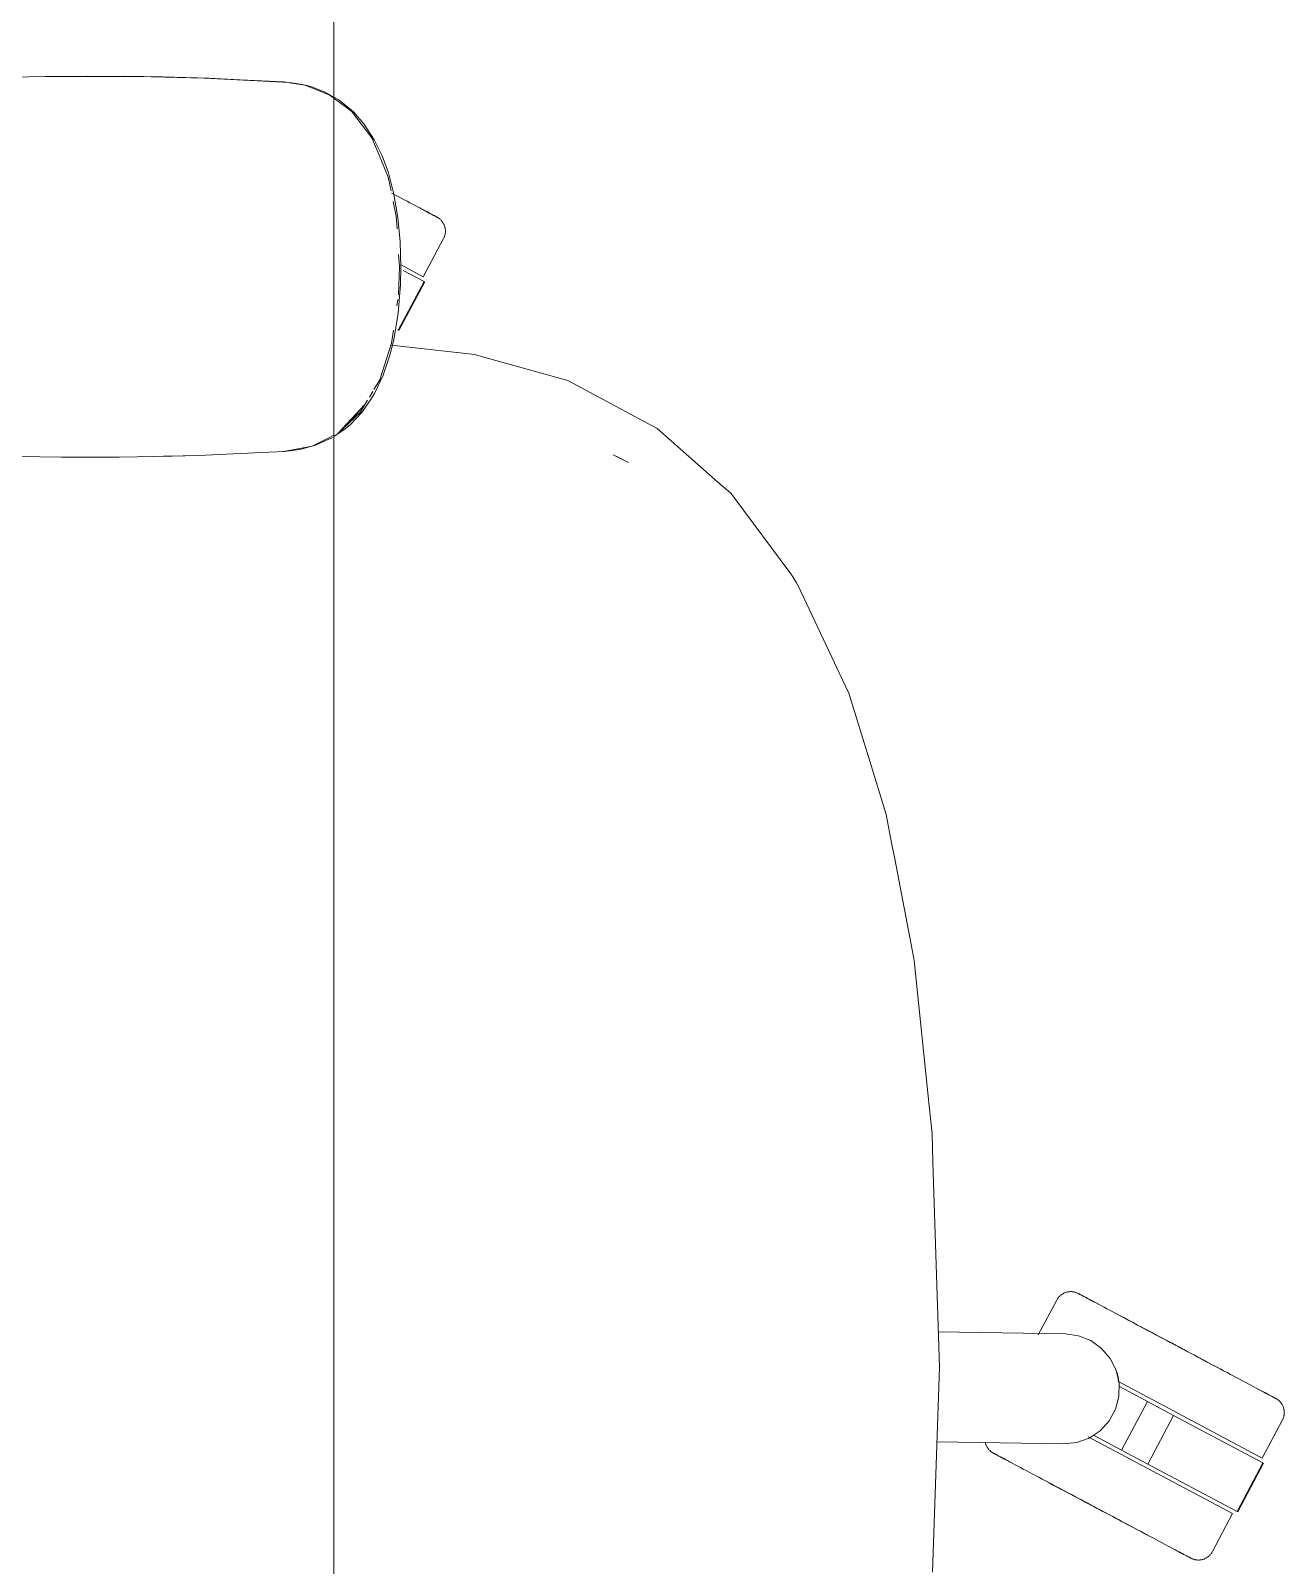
# Model space of a CAD drawing. Header units: millimetres. Extents: x 79795 to 317870, y -36033 to 97293.
# Drawn here: x 185423.8 to 185742.6, y 33353.2 to 33743.6 of the extents above; entities that cross this region are included whole.
import ezdxf

# ---------------------------------------------------------------- set-up
doc = ezdxf.new("R2010")
doc.units = ezdxf.units.MM
doc.header["$MEASUREMENT"] = 0
doc.layers.add('G-IMPT', color=8, linetype='CONTINUOUS', lineweight=9)
doc.layers.add('I-FURN', color=8, linetype='CONTINUOUS', lineweight=9)

msp = doc.modelspace()

# ---------------------------------------------------------------- linework, layer by layer
at = {"layer": 'G-IMPT'}
for p, q in [((185427.48, 33731.92), (185419.06, 33731.76)), ((185427.48, 33731.92), (185438.27, 33732.01)), ((185427.48, 33731.92), (185447.66, 33731.97)), ((185427.48, 33731.92), (185457.5, 33731.81)), ((185457.5, 33731.81), (185438.27, 33732.01)), ((185447.66, 33731.97), (185457.5, 33731.81)), ((185447.66, 33731.97), (185469.06, 33731.46)), ((185447.66, 33731.97), (185467.85, 33731.5)), ((185447.66, 33731.93), (185449.7, 33731.95)), ((185449.7, 33731.95), (185451.61, 33731.88)), ((185457.5, 33731.81), (185469.06, 33731.46)), ((185469.06, 33731.46), (185467.85, 33731.5)), ((185467.85, 33731.5), (185489.63, 33730.42)), ((185467.85, 33731.5), (185488.03, 33730.53)), ((185469.06, 33731.46), (185489.63, 33730.42)), ((185489.63, 33730.42), (185488.03, 33730.53)), ((185489.63, 33730.42), (185491.28, 33730.16)), ((185493.5, 33729.7), (185489.65, 33730.28)), ((185493.68, 33729.72), (185491.28, 33730.16)), ((185493.5, 33729.7), (185499.69, 33727.29)), ((185493.68, 33729.72), (185495.02, 33729.35)), ((185498.67, 33727.96), (185495.02, 33729.35)), ((185498.67, 33727.96), (185500.9, 33726.68)), ((185499.69, 33727.29), (185500.9, 33726.39)), ((185500.9, 33726.68), (185502.1, 33726)), ((185500.9, 33726.39), (185505.32, 33723.12)), ((185502.1, 33726), (185505.84, 33722.92)), ((185505.32, 33723.12), (185510.54, 33716.33)), ((185508.51, 33719.89), (185505.84, 33722.92)), ((185511.16, 33715.84), (185508.51, 33719.89)), ((185510.54, 33716.33), (185512.38, 33711.94)), ((185511.16, 33715.84), (185513.14, 33711.76)), ((185514.7, 33706.32), (185512.38, 33711.94)), ((185514.73, 33707.43), (185513.14, 33711.76)), ((185514.7, 33706.32), (185515.41, 33702.85)), ((185514.73, 33707.43), (185516.16, 33701.95)), ((185517.16, 33696.02), (185516.16, 33701.95)), ((185515.98, 33700.1), (185516.74, 33696.35)), ((185516.74, 33696.35), (185516.94, 33693.15)), ((185517.16, 33696.02), (185517.72, 33689.87)), ((185517.9, 33683.53), (185517.72, 33689.87)), ((185517.34, 33686.64), (185517.53, 33683.53)), ((185517.3, 33676.36), (185517.53, 33683.53)), ((185517.81, 33679.02), (185517.9, 33683.53)), ((185517.81, 33679.02), (185517.24, 33671.71)), ((185517.14, 33675.21), (185516.91, 33673.58)), ((185516.12, 33664.94), (185517.24, 33671.71)), ((185516.04, 33667.4), (185515.57, 33664.1)), ((185515.57, 33664.1), (185512.54, 33654.71)), ((185515.15, 33661.02), (185516.12, 33664.94)), ((185515.45, 33663.6), (185536.73, 33661.18)), ((185538.99, 33660.55), (185536.73, 33661.18)), ((185515.15, 33661.02), (185513.41, 33655.93)), ((185538.99, 33660.55), (185560.34, 33654.54)), ((185512.54, 33654.71), (185511.08, 33652.26)), ((185513.41, 33655.93), (185511.2, 33651.29)), ((185560.34, 33654.54), (185561.45, 33653.95)), ((185561.45, 33653.95), (185572.69, 33647.93)), ((185509.46, 33649.56), (185507.58, 33646.41)), ((185507.95, 33646.46), (185510.39, 33649.92)), ((185510.8, 33651.79), (185509.94, 33650.35)), ((185511.2, 33651.29), (185510.39, 33649.92)), ((185508.77, 33648.5), (185501.87, 33641.11)), ((185507.58, 33646.41), (185501.87, 33641.11)), ((185507.36, 33646.87), (185504.28, 33643.34)), ((185505.08, 33643.42), (185507.95, 33646.46)), ((185508.77, 33648.5), (185507.49, 33647.03)), ((185572.69, 33647.93), (185583.12, 33642.35)), ((185500.9, 33640.33), (185503.76, 33642.28)), ((185501.87, 33641.11), (185504.28, 33643.34)), ((185505.08, 33643.42), (185503.76, 33642.28)), ((185583.79, 33641.76), (185583.12, 33642.35)), ((185598.57, 33628.75), (185583.79, 33641.76)), ((185495.38, 33637.9), (185488.03, 33636.53)), ((185492.26, 33637.03), (185496.22, 33638.1)), ((185499.63, 33640), (185495.38, 33637.9)), ((185500.54, 33640.08), (185496.22, 33638.1)), ((185499.63, 33640), (185500.9, 33640.63)), ((185426.12, 33635.16), (185413.81, 33635.45)), ((185426.12, 33635.16), (185431.59, 33635.08)), ((185446.3, 33635.08), (185431.59, 33635.08)), ((185450.82, 33635.13), (185446.3, 33635.08)), ((185450.82, 33635.13), (185466.48, 33635.51)), ((185457.54, 33635.3), (185459.76, 33635.3)), ((185463.08, 33635.45), (185459.76, 33635.3)), ((185466.48, 33635.51), (185470.03, 33635.63)), ((185482.59, 33636.25), (185470.03, 33635.63)), ((185482.59, 33636.25), (185488.25, 33636.53)), ((185488.25, 33636.53), (185492.26, 33637.03)), ((185573.53, 33634.92), (185571.93, 33635.7)), ((185575.82, 33633.74), (185571.93, 33635.7)), ((185575.82, 33633.74), (185573.53, 33634.92)), ((185598.57, 33628.75), (185601.83, 33625.88)), ((185602.56, 33624.91), (185601.83, 33625.88)), ((185617.13, 33605.41), (185602.56, 33624.91)), ((185617.13, 33605.41), (185617.59, 33604.64)), ((185617.59, 33604.64), (185618.53, 33603.06)), ((185618.95, 33602.35), (185618.53, 33603.06)), ((185618.95, 33602.35), (185628.22, 33582.71)), ((185628.22, 33582.71), (185628.65, 33581.79)), ((185631.84, 33575.03), (185628.65, 33581.79)), ((185631.84, 33575.03), (185637.16, 33557.76)), ((185637.16, 33557.76), (185641.36, 33544.15)), ((185641.36, 33544.15), (185642.81, 33536.55)), ((185643.52, 33532.88), (185642.81, 33536.55)), ((185643.52, 33532.88), (185648.39, 33507.51)), ((185648.47, 33507.04), (185648.39, 33507.51)), ((185648.47, 33507.04), (185652.3, 33470.05)), ((185652.3, 33470.05), (185653.03, 33462.98)), ((185653.25, 33455.73), (185653.03, 33462.98)), ((185654.87, 33403.56), (185653.25, 33455.73)), ((185653.16, 33351.38), (185654.87, 33403.56))]:
    msp.add_line(p, q, dxfattribs=at)
at = {"layer": 'I-FURN'}
for p, q in [((185500.9, 34209.33), (185500.9, 32609.33)), ((185500.9, 32609.33), (185500.9, 34209.33)), ((185516.39, 33701.83), (185515.55, 33702.27)), ((185517.2, 33701.4), (185516.39, 33701.83)), ((185517.99, 33700.98), (185517.2, 33701.4)), ((185518.75, 33700.57), (185517.99, 33700.98)), ((185519.48, 33700.18), (185518.75, 33700.57)), ((185520.19, 33699.81), (185519.48, 33700.18)), ((185520.87, 33699.44), (185520.19, 33699.81)), ((185521.52, 33699.1), (185520.87, 33699.44)), ((185522.13, 33698.77), (185521.52, 33699.1)), ((185522.72, 33698.46), (185522.13, 33698.77)), ((185522.4, 33698.63), (185522.97, 33698.32)), ((185523.27, 33698.17), (185522.72, 33698.46)), ((185522.97, 33698.32), (185523.51, 33698.04)), ((185523.78, 33697.89), (185523.27, 33698.17)), ((185523.51, 33698.04), (185524.01, 33697.77)), ((185524.27, 33697.64), (185523.78, 33697.89)), ((185524.01, 33697.77), (185524.48, 33697.53)), ((185524.71, 33697.4), (185524.27, 33697.64)), ((185524.48, 33697.53), (185524.91, 33697.3)), ((185525.12, 33697.18), (185524.71, 33697.4)), ((185524.91, 33697.3), (185525.3, 33697.09)), ((185525.5, 33696.98), (185525.12, 33697.18)), ((185525.3, 33697.09), (185525.65, 33696.9)), ((185525.83, 33696.81), (185525.5, 33696.98)), ((185525.65, 33696.9), (185525.97, 33696.73)), ((185526.13, 33696.65), (185525.83, 33696.81)), ((185525.97, 33696.73), (185526.25, 33696.58)), ((185526.39, 33696.51), (185526.13, 33696.65)), ((185526.25, 33696.58), (185526.49, 33696.45)), ((185526.61, 33696.39), (185526.39, 33696.51)), ((185526.49, 33696.45), (185526.69, 33696.35)), ((185526.79, 33696.3), (185526.61, 33696.39)), ((185526.69, 33696.35), (185526.85, 33696.26)), ((185526.93, 33696.22), (185526.79, 33696.3)), ((185526.85, 33696.26), (185526.98, 33696.2)), ((185527.03, 33696.17), (185526.93, 33696.22)), ((185526.98, 33696.2), (185527.06, 33696.15)), ((185527.09, 33696.14), (185527.03, 33696.17)), ((185527.06, 33696.15), (185527.1, 33696.13)), ((185527.11, 33696.13), (185527.09, 33696.14)), ((185527.1, 33696.13), (185527.11, 33696.13)), ((185527.11, 33696.13), (185527.25, 33696.05)), ((185527.25, 33696.05), (185527.38, 33695.96)), ((185527.38, 33695.96), (185527.52, 33695.88)), ((185527.52, 33695.88), (185527.65, 33695.78)), ((185527.65, 33695.78), (185527.78, 33695.68)), ((185527.78, 33695.68), (185527.9, 33695.58)), ((185527.9, 33695.58), (185528.02, 33695.47)), ((185528.02, 33695.47), (185528.13, 33695.35)), ((185528.13, 33695.35), (185528.24, 33695.23)), ((185528.24, 33695.23), (185528.34, 33695.11)), ((185528.34, 33695.11), (185528.44, 33694.98)), ((185528.44, 33694.98), (185528.54, 33694.85)), ((185528.54, 33694.85), (185528.62, 33694.72)), ((185528.62, 33694.72), (185528.71, 33694.58)), ((185528.71, 33694.58), (185528.79, 33694.44)), ((185528.79, 33694.44), (185528.86, 33694.29)), ((185528.86, 33694.29), (185528.92, 33694.15)), ((185528.92, 33694.15), (185528.98, 33694)), ((185528.98, 33694), (185529.04, 33693.84)), ((185529.04, 33693.84), (185529.09, 33693.69)), ((185529.09, 33693.69), (185529.13, 33693.54)), ((185529.13, 33693.54), (185529.16, 33693.38)), ((185529.16, 33693.38), (185529.19, 33693.22)), ((185529.19, 33693.22), (185529.21, 33693.06)), ((185529.21, 33693.06), (185529.23, 33692.9)), ((185529.23, 33692.9), (185529.24, 33692.74)), ((185529.24, 33692.42), (185529.23, 33692.26)), ((185529.24, 33692.74), (185529.24, 33692.58)), ((185529.24, 33692.58), (185529.24, 33692.42)), ((185523.62, 33680.99), (185528.77, 33690.68)), ((185528.79, 33690.72), (185528.77, 33690.68)), ((185528.86, 33690.86), (185528.79, 33690.72)), ((185528.93, 33691.01), (185528.86, 33690.86)), ((185528.99, 33691.16), (185528.93, 33691.01)), ((185529.04, 33691.31), (185528.99, 33691.16)), ((185529.09, 33691.46), (185529.04, 33691.31)), ((185529.13, 33691.62), (185529.09, 33691.46)), ((185529.17, 33691.78), (185529.13, 33691.62)), ((185529.19, 33691.94), (185529.17, 33691.78)), ((185529.22, 33692.09), (185529.19, 33691.94)), ((185529.23, 33692.26), (185529.22, 33692.09)), ((185517.99, 33683.98), (185523.62, 33680.99)), ((185518.52, 33682.57), (185523.81, 33679.76)), ((185523.81, 33679.76), (185517.23, 33667.4)), ((185517.41, 33667.31), (185523.98, 33679.67)), ((185517.23, 33667.4), (185517.14, 33667.45)), ((185684.74, 33420.65), (185680.04, 33411.81)), ((185684.74, 33420.65), (185684.82, 33420.79)), ((185684.82, 33420.79), (185684.9, 33420.93)), ((185684.9, 33420.93), (185684.99, 33421.06)), ((185684.99, 33421.06), (185685.09, 33421.19)), ((185685.09, 33421.19), (185685.19, 33421.32)), ((185685.19, 33421.32), (185685.29, 33421.44)), ((185685.29, 33421.44), (185685.4, 33421.56)), ((185685.4, 33421.56), (185685.52, 33421.67)), ((185685.52, 33421.67), (185685.63, 33421.78)), ((185685.63, 33421.78), (185685.76, 33421.88)), ((185685.76, 33421.88), (185685.89, 33421.98)), ((185685.89, 33421.98), (185686.02, 33422.08)), ((185686.02, 33422.08), (185686.15, 33422.16)), ((185686.15, 33422.16), (185686.29, 33422.25)), ((185686.29, 33422.25), (185686.43, 33422.33)), ((185686.43, 33422.33), (185686.57, 33422.4)), ((185686.57, 33422.4), (185686.72, 33422.46)), ((185686.72, 33422.46), (185686.87, 33422.52)), ((185686.87, 33422.52), (185687.02, 33422.58)), ((185687.02, 33422.58), (185687.18, 33422.63)), ((185687.18, 33422.63), (185687.33, 33422.67)), ((185687.33, 33422.67), (185687.49, 33422.7)), ((185687.49, 33422.7), (185687.65, 33422.73)), ((185687.65, 33422.73), (185687.81, 33422.76)), ((185687.81, 33422.76), (185687.97, 33422.77)), ((185687.97, 33422.77), (185688.13, 33422.78)), ((185688.13, 33422.78), (185688.29, 33422.79)), ((185688.29, 33422.79), (185688.45, 33422.78)), ((185688.45, 33422.78), (185688.61, 33422.77)), ((185688.61, 33422.77), (185688.77, 33422.76)), ((185688.77, 33422.76), (185688.93, 33422.73)), ((185688.93, 33422.73), (185689.09, 33422.71)), ((185689.09, 33422.71), (185689.25, 33422.67)), ((185689.25, 33422.67), (185689.4, 33422.63)), ((185689.4, 33422.63), (185689.56, 33422.58)), ((185689.56, 33422.58), (185689.71, 33422.53)), ((185689.71, 33422.53), (185689.86, 33422.47)), ((185689.86, 33422.47), (185690.01, 33422.4)), ((185690.01, 33422.4), (185690.15, 33422.33)), ((185690.15, 33422.33), (185690.19, 33422.31)), ((185690.19, 33422.31), (185690.21, 33422.3)), ((185690.2, 33422.31), (185690.19, 33422.31)), ((185690.24, 33422.29), (185690.2, 33422.31)), ((185690.21, 33422.3), (185690.27, 33422.27)), ((185690.32, 33422.24), (185690.24, 33422.29)), ((185690.27, 33422.27), (185690.37, 33422.22)), ((185690.44, 33422.18), (185690.32, 33422.24)), ((185690.37, 33422.22), (185690.51, 33422.14)), ((185690.6, 33422.09), (185690.44, 33422.18)), ((185690.51, 33422.14), (185690.69, 33422.05)), ((185690.81, 33421.99), (185690.6, 33422.09)), ((185690.69, 33422.05), (185690.91, 33421.93)), ((185691.05, 33421.86), (185690.81, 33421.99)), ((185690.91, 33421.93), (185691.17, 33421.79)), ((185691.33, 33421.71), (185691.05, 33421.86)), ((185691.17, 33421.79), (185691.47, 33421.63)), ((185691.64, 33421.54), (185691.33, 33421.71)), ((185691.47, 33421.63), (185691.8, 33421.46)), ((185692, 33421.35), (185691.64, 33421.54)), ((185691.8, 33421.46), (185692.18, 33421.26)), ((185692.39, 33421.14), (185692, 33421.35)), ((185692.18, 33421.26), (185692.59, 33421.04)), ((185692.82, 33420.91), (185692.39, 33421.14)), ((185692.59, 33421.04), (185693.03, 33420.8)), ((185693.29, 33420.67), (185692.82, 33420.91)), ((185693.03, 33420.8), (185693.51, 33420.55)), ((185693.79, 33420.4), (185693.29, 33420.67)), ((185693.51, 33420.55), (185694.03, 33420.27)), ((185694.32, 33420.12), (185693.79, 33420.4)), ((185694.03, 33420.27), (185694.58, 33419.98)), ((185694.89, 33419.81), (185694.32, 33420.12)), ((185694.58, 33419.98), (185695.17, 33419.67)), ((185695.49, 33419.49), (185694.89, 33419.81)), ((185696.13, 33419.16), (185695.49, 33419.49)), ((185696.79, 33418.8), (185696.13, 33419.16)), ((185697.49, 33418.43), (185696.79, 33418.8)), ((185698.21, 33418.05), (185697.49, 33418.43)), ((185698.96, 33417.65), (185698.21, 33418.05)), ((185699.73, 33417.24), (185698.96, 33417.65)), ((185700.53, 33416.81), (185699.73, 33417.24)), ((185701.36, 33416.37), (185700.53, 33416.81)), ((185700.91, 33416.61), (185701.75, 33416.17)), ((185702.21, 33415.92), (185701.36, 33416.37)), ((185701.75, 33416.17), (185702.6, 33415.71)), ((185703.07, 33415.46), (185702.21, 33415.92)), ((185702.6, 33415.71), (185703.48, 33415.25)), ((185703.96, 33414.99), (185703.07, 33415.46)), ((185703.48, 33415.25), (185704.38, 33414.77)), ((185654.59, 33412.59), (185686.93, 33412.02)), ((185686.93, 33412.02), (185690.27, 33411.56)), ((185690.27, 33411.56), (185693.4, 33410.31)), ((185704.87, 33414.51), (185703.96, 33414.99)), ((185704.38, 33414.77), (185705.29, 33414.29)), ((185705.79, 33414.02), (185704.87, 33414.51)), ((185705.29, 33414.29), (185706.22, 33413.79)), ((185706.73, 33413.52), (185705.79, 33414.02)), ((185706.22, 33413.79), (185707.16, 33413.29)), ((185707.68, 33413.01), (185706.73, 33413.52)), ((185707.16, 33413.29), (185708.12, 33412.78)), ((185708.64, 33412.5), (185707.68, 33413.01)), ((185708.12, 33412.78), (185709.09, 33412.26)), ((185709.62, 33411.98), (185708.64, 33412.5)), ((185709.09, 33412.26), (185710.07, 33411.74)), ((185710.6, 33411.46), (185709.62, 33411.98)), ((185710.07, 33411.74), (185711.06, 33411.22)), ((185711.59, 33410.93), (185710.6, 33411.46)), ((185711.06, 33411.22), (185712.05, 33410.69)), ((185693.4, 33410.31), (185696.14, 33408.34)), ((185696.14, 33408.34), (185698.34, 33405.78)), ((185712.59, 33410.4), (185711.59, 33410.93)), ((185712.05, 33410.69), (185713.05, 33410.16)), ((185713.59, 33409.87), (185712.59, 33410.4)), ((185713.05, 33410.16), (185714.05, 33409.63)), ((185714.59, 33409.34), (185713.59, 33409.87)), ((185714.05, 33409.63), (185715.06, 33409.09)), ((185715.6, 33408.8), (185714.59, 33409.34)), ((185715.06, 33409.09), (185716.06, 33408.56)), ((185716.6, 33408.27), (185715.6, 33408.8)), ((185716.06, 33408.56), (185717.07, 33408.02)), ((185717.61, 33407.74), (185716.6, 33408.27)), ((185717.07, 33408.02), (185718.07, 33407.49)), ((185718.61, 33407.2), (185717.61, 33407.74)), ((185718.07, 33407.49), (185719.06, 33406.96)), ((185698.34, 33405.78), (185699.85, 33402.77)), ((185719.6, 33406.68), (185718.61, 33407.2)), ((185719.06, 33406.96), (185720.06, 33406.43)), ((185720.59, 33406.15), (185719.6, 33406.68)), ((185720.06, 33406.43), (185721.04, 33405.91)), ((185721.57, 33405.63), (185720.59, 33406.15)), ((185721.04, 33405.91), (185722.01, 33405.39)), ((185722.54, 33405.12), (185721.57, 33405.63)), ((185722.01, 33405.39), (185722.98, 33404.88)), ((185723.49, 33404.61), (185722.54, 33405.12)), ((185722.98, 33404.88), (185723.93, 33404.37)), ((185724.44, 33404.1), (185723.49, 33404.61)), ((185723.93, 33404.37), (185724.87, 33403.88)), ((185725.37, 33403.61), (185724.44, 33404.1)), ((185724.87, 33403.88), (185725.79, 33403.39)), ((185726.28, 33403.12), (185725.37, 33403.61)), ((185699.85, 33402.77), (185700.6, 33399.48)), ((185700.26, 33399.97), (185736.98, 33380.45)), ((185725.79, 33403.39), (185726.69, 33402.9)), ((185727.18, 33402.65), (185726.28, 33403.12)), ((185728.05, 33402.18), (185727.18, 33402.65)), ((185728.91, 33401.73), (185728.05, 33402.18)), ((185729.74, 33401.28), (185728.91, 33401.73)), ((185730.56, 33400.85), (185729.74, 33401.28)), ((185731.34, 33400.43), (185730.56, 33400.85)), ((185732.11, 33400.03), (185731.34, 33400.43)), ((185732.84, 33399.64), (185732.11, 33400.03)), ((185733.55, 33399.26), (185732.84, 33399.64)), ((185700.54, 33396.1), (185699.68, 33392.84)), ((185700.6, 33399.48), (185700.54, 33396.1)), ((185700.67, 33398.62), (185707.82, 33394.82)), ((185734.23, 33398.9), (185733.55, 33399.26)), ((185734.87, 33398.55), (185734.23, 33398.9)), ((185735.49, 33398.23), (185734.87, 33398.55)), ((185736.07, 33397.92), (185735.49, 33398.23)), ((185735.76, 33398.08), (185736.33, 33397.78)), ((185736.63, 33397.62), (185736.07, 33397.92)), ((185736.33, 33397.78), (185736.87, 33397.49)), ((185737.14, 33397.35), (185736.63, 33397.62)), ((185736.87, 33397.49), (185737.37, 33397.23)), ((185737.62, 33397.09), (185737.14, 33397.35)), ((185737.37, 33397.23), (185737.83, 33396.98)), ((185738.07, 33396.85), (185737.62, 33397.09)), ((185737.83, 33396.98), (185738.26, 33396.75)), ((185738.48, 33396.64), (185738.07, 33396.85)), ((185738.26, 33396.75), (185738.66, 33396.54)), ((185738.85, 33396.44), (185738.48, 33396.64)), ((185738.66, 33396.54), (185739.01, 33396.35)), ((185739.19, 33396.26), (185738.85, 33396.44)), ((185739.01, 33396.35), (185739.33, 33396.19)), ((185739.49, 33396.1), (185739.19, 33396.26)), ((185739.33, 33396.19), (185739.61, 33396.04)), ((185739.74, 33395.96), (185739.49, 33396.1)), ((185739.61, 33396.04), (185739.85, 33395.91)), ((185739.96, 33395.85), (185739.74, 33395.96)), ((185739.85, 33395.91), (185740.05, 33395.8)), ((185740.14, 33395.75), (185739.96, 33395.85)), ((185740.05, 33395.8), (185740.21, 33395.72)), ((185740.28, 33395.68), (185740.14, 33395.75)), ((185740.21, 33395.72), (185740.34, 33395.65)), ((185740.38, 33395.62), (185740.28, 33395.68)), ((185740.34, 33395.65), (185740.42, 33395.61)), ((185740.45, 33395.59), (185740.38, 33395.62)), ((185740.42, 33395.61), (185740.46, 33395.58)), ((185699.68, 33392.84), (185698.06, 33389.88)), ((185707.82, 33394.82), (185701.24, 33382.46)), ((185707.82, 33394.82), (185714.46, 33391.29)), ((185740.47, 33395.58), (185740.45, 33395.59)), ((185740.46, 33395.58), (185740.47, 33395.58)), ((185740.47, 33395.58), (185740.61, 33395.5)), ((185740.61, 33395.5), (185740.74, 33395.42)), ((185740.74, 33395.42), (185740.88, 33395.33)), ((185740.88, 33395.33), (185741.01, 33395.23)), ((185741.01, 33395.23), (185741.13, 33395.14)), ((185741.13, 33395.14), (185741.26, 33395.03)), ((185741.26, 33395.03), (185741.38, 33394.92)), ((185741.38, 33394.92), (185741.49, 33394.81)), ((185741.49, 33394.81), (185741.6, 33394.69)), ((185741.6, 33394.69), (185741.7, 33394.56)), ((185741.7, 33394.56), (185741.8, 33394.44)), ((185741.8, 33394.44), (185741.89, 33394.31)), ((185741.89, 33394.31), (185741.98, 33394.17)), ((185741.98, 33394.17), (185742.07, 33394.03)), ((185742.07, 33394.03), (185742.14, 33393.89)), ((185742.14, 33393.89), (185742.22, 33393.75)), ((185742.22, 33393.75), (185742.28, 33393.6)), ((185742.28, 33393.6), (185742.34, 33393.45)), ((185742.34, 33393.45), (185742.4, 33393.3)), ((185742.4, 33393.3), (185742.44, 33393.15)), ((185742.44, 33393.15), (185742.49, 33392.99)), ((185742.49, 33392.99), (185742.52, 33392.83)), ((185742.52, 33392.83), (185742.55, 33392.67)), ((185742.55, 33392.67), (185742.57, 33392.51)), ((185742.57, 33392.51), (185742.59, 33392.35)), ((185742.59, 33391.71), (185742.58, 33391.55)), ((185742.59, 33392.35), (185742.6, 33392.19)), ((185742.6, 33391.87), (185742.59, 33391.71)), ((185742.6, 33392.19), (185742.6, 33392.03)), ((185742.6, 33392.03), (185742.6, 33391.87)), ((185698.06, 33389.88), (185695.78, 33387.4)), ((185714.46, 33391.29), (185707.88, 33378.93)), ((185714.46, 33391.29), (185737.17, 33379.21)), ((185736.98, 33380.45), (185742.13, 33390.13)), ((185742.15, 33390.17), (185742.13, 33390.13)), ((185742.22, 33390.31), (185742.15, 33390.17)), ((185742.29, 33390.46), (185742.22, 33390.31)), ((185742.35, 33390.61), (185742.29, 33390.46)), ((185742.4, 33390.76), (185742.35, 33390.61)), ((185742.45, 33390.92), (185742.4, 33390.76)), ((185742.49, 33391.07), (185742.45, 33390.92)), ((185742.52, 33391.23), (185742.49, 33391.07)), ((185742.55, 33391.39), (185742.52, 33391.23)), ((185742.58, 33391.55), (185742.55, 33391.39)), ((185686.44, 33384.04), (185654.25, 33384.6)), ((185666.57, 33384.29), (185666.54, 33384.45)), ((185666.62, 33384.13), (185666.57, 33384.29)), ((185666.66, 33383.98), (185666.62, 33384.13)), ((185666.72, 33383.83), (185666.66, 33383.98)), ((185689.8, 33384.39), (185686.44, 33384.04)), ((185692.97, 33385.53), (185689.8, 33384.39)), ((185692.72, 33385.86), (185729.47, 33366.32)), ((185695.78, 33387.4), (185692.97, 33385.53)), ((185701.24, 33382.46), (185694.1, 33386.26)), ((185666.78, 33383.68), (185666.72, 33383.83)), ((185666.84, 33383.53), (185666.78, 33383.68)), ((185666.92, 33383.39), (185666.84, 33383.53)), ((185666.99, 33383.25), (185666.92, 33383.39)), ((185667.08, 33383.11), (185666.99, 33383.25)), ((185667.17, 33382.97), (185667.08, 33383.11)), ((185667.26, 33382.84), (185667.17, 33382.97)), ((185667.36, 33382.72), (185667.26, 33382.84)), ((185667.46, 33382.59), (185667.36, 33382.72)), ((185667.57, 33382.47), (185667.46, 33382.59)), ((185667.69, 33382.36), (185667.57, 33382.47)), ((185667.8, 33382.25), (185667.69, 33382.36)), ((185667.93, 33382.14), (185667.8, 33382.25)), ((185668.05, 33382.04), (185667.93, 33382.14)), ((185668.18, 33381.95), (185668.05, 33382.04)), ((185668.32, 33381.86), (185668.18, 33381.95)), ((185668.45, 33381.78), (185668.32, 33381.86)), ((185668.6, 33381.7), (185668.45, 33381.78)), ((185668.6, 33381.69), (185668.6, 33381.7)), ((185668.6, 33381.7), (185668.62, 33381.69)), ((185668.64, 33381.67), (185668.6, 33381.69)), ((185668.62, 33381.69), (185668.68, 33381.65)), ((185668.72, 33381.63), (185668.64, 33381.67)), ((185668.68, 33381.65), (185668.78, 33381.6)), ((185668.85, 33381.56), (185668.72, 33381.63)), ((185668.78, 33381.6), (185668.92, 33381.53)), ((185669.01, 33381.48), (185668.85, 33381.56)), ((185668.92, 33381.53), (185669.1, 33381.43)), ((185669.21, 33381.37), (185669.01, 33381.48)), ((185669.1, 33381.43), (185669.32, 33381.31)), ((185669.45, 33381.24), (185669.21, 33381.37)), ((185669.32, 33381.31), (185669.57, 33381.18)), ((185669.73, 33381.09), (185669.45, 33381.24)), ((185669.57, 33381.18), (185669.87, 33381.02)), ((185670.05, 33380.93), (185669.73, 33381.09)), ((185669.87, 33381.02), (185670.21, 33380.84)), ((185670.4, 33380.74), (185670.05, 33380.93)), ((185670.21, 33380.84), (185670.58, 33380.64)), ((185670.8, 33380.53), (185670.4, 33380.74)), ((185670.58, 33380.64), (185670.99, 33380.42)), ((185671.23, 33380.3), (185670.8, 33380.53)), ((185670.99, 33380.42), (185671.44, 33380.19)), ((185671.69, 33380.05), (185671.23, 33380.3)), ((185671.44, 33380.19), (185671.92, 33379.93)), ((185672.19, 33379.78), (185671.69, 33380.05)), ((185707.88, 33378.93), (185701.24, 33382.46)), ((185671.92, 33379.93), (185672.43, 33379.66)), ((185672.73, 33379.5), (185672.19, 33379.78)), ((185672.43, 33379.66), (185672.99, 33379.36)), ((185673.3, 33379.2), (185672.73, 33379.5)), ((185672.99, 33379.36), (185673.57, 33379.05)), ((185673.57, 33379.05), (185674.19, 33378.72)), ((185674.19, 33378.72), (185674.83, 33378.38)), ((185674.83, 33378.38), (185675.51, 33378.02)), ((185675.51, 33378.02), (185676.22, 33377.64)), ((185676.22, 33377.64), (185676.95, 33377.25)), ((185676.95, 33377.25), (185677.72, 33376.85)), ((185677.72, 33376.85), (185678.5, 33376.43)), ((185678.5, 33376.43), (185679.32, 33376)), ((185730.59, 33366.85), (185707.88, 33378.93)), ((185737.17, 33379.21), (185730.59, 33366.85)), ((185730.76, 33366.76), (185737.34, 33379.12)), ((185679.32, 33376), (185680.15, 33375.55)), ((185680.15, 33375.55), (185681.01, 33375.1)), ((185681.01, 33375.1), (185681.88, 33374.63)), ((185681.88, 33374.63), (185682.78, 33374.16)), ((185683.27, 33373.89), (185682.37, 33374.38)), ((185682.78, 33374.16), (185683.69, 33373.67)), ((185684.19, 33373.4), (185683.27, 33373.89)), ((185683.69, 33373.67), (185684.62, 33373.18)), ((185685.13, 33372.91), (185684.19, 33373.4)), ((185684.62, 33373.18), (185685.57, 33372.67)), ((185686.08, 33372.4), (185685.13, 33372.91)), ((185685.57, 33372.67), (185686.53, 33372.16)), ((185687.05, 33371.89), (185686.08, 33372.4)), ((185686.53, 33372.16), (185687.49, 33371.65)), ((185688.02, 33371.37), (185687.05, 33371.89)), ((185687.49, 33371.65), (185688.47, 33371.13)), ((185689, 33370.85), (185688.02, 33371.37)), ((185688.47, 33371.13), (185689.46, 33370.6)), ((185690, 33370.32), (185689, 33370.85)), ((185689.46, 33370.6), (185690.45, 33370.08)), ((185690.99, 33369.79), (185690, 33370.32)), ((185690.45, 33370.08), (185691.45, 33369.54)), ((185691.99, 33369.26), (185690.99, 33369.79)), ((185691.45, 33369.54), (185692.46, 33369.01)), ((185693, 33368.72), (185691.99, 33369.26)), ((185692.46, 33369.01), (185693.46, 33368.48)), ((185694, 33368.19), (185693, 33368.72)), ((185693.46, 33368.48), (185694.47, 33367.94)), ((185695.01, 33367.65), (185694, 33368.19)), ((185694.47, 33367.94), (185695.47, 33367.41)), ((185696.01, 33367.12), (185695.01, 33367.65)), ((185695.47, 33367.41), (185696.47, 33366.88)), ((185697.01, 33366.59), (185696.01, 33367.12)), ((185696.47, 33366.88), (185697.47, 33366.35)), ((185698, 33366.06), (185697.01, 33366.59)), ((185697.47, 33366.35), (185698.46, 33365.82)), ((185698.99, 33365.54), (185698, 33366.06)), ((185698.46, 33365.82), (185699.44, 33365.3)), ((185699.97, 33365.01), (185698.99, 33365.54)), ((185699.44, 33365.3), (185700.42, 33364.78)), ((185700.94, 33364.5), (185699.97, 33365.01)), ((185700.42, 33364.78), (185701.38, 33364.26)), ((185701.9, 33363.99), (185700.94, 33364.5)), ((185724.32, 33356.63), (185729.47, 33366.32)), ((185701.38, 33364.26), (185702.33, 33363.76)), ((185702.84, 33363.49), (185701.9, 33363.99)), ((185702.33, 33363.76), (185703.27, 33363.26)), ((185703.77, 33362.99), (185702.84, 33363.49)), ((185703.27, 33363.26), (185704.19, 33362.77)), ((185704.68, 33362.51), (185703.77, 33362.99)), ((185704.19, 33362.77), (185705.1, 33362.29)), ((185705.58, 33362.03), (185704.68, 33362.51)), ((185705.1, 33362.29), (185705.99, 33361.82)), ((185706.46, 33361.57), (185705.58, 33362.03)), ((185705.99, 33361.82), (185706.85, 33361.35)), ((185707.31, 33361.11), (185706.46, 33361.57)), ((185706.85, 33361.35), (185707.7, 33360.9)), ((185708.15, 33360.67), (185707.31, 33361.11)), ((185707.7, 33360.9), (185708.53, 33360.47)), ((185708.53, 33360.47), (185709.33, 33360.04)), ((185709.33, 33360.04), (185710.1, 33359.63)), ((185710.1, 33359.63), (185710.85, 33359.23)), ((185710.85, 33359.23), (185711.57, 33358.85)), ((185711.57, 33358.85), (185712.27, 33358.48)), ((185712.27, 33358.48), (185712.93, 33358.12)), ((185712.93, 33358.12), (185713.57, 33357.79)), ((185713.57, 33357.79), (185714.17, 33357.47)), ((185714.48, 33357.3), (185713.89, 33357.61)), ((185714.17, 33357.47), (185714.74, 33357.16)), ((185715.03, 33357.01), (185714.48, 33357.3)), ((185714.74, 33357.16), (185715.27, 33356.88)), ((185715.55, 33356.73), (185715.03, 33357.01)), ((185715.27, 33356.88), (185715.77, 33356.61)), ((185716.03, 33356.48), (185715.55, 33356.73)), ((185715.77, 33356.61), (185716.24, 33356.37)), ((185724.32, 33356.63), (185724.24, 33356.49)), ((185716.48, 33356.24), (185716.03, 33356.48)), ((185716.24, 33356.37), (185716.67, 33356.14)), ((185716.89, 33356.02), (185716.48, 33356.24)), ((185716.67, 33356.14), (185717.06, 33355.93)), ((185717.26, 33355.82), (185716.89, 33356.02)), ((185717.06, 33355.93), (185717.42, 33355.74)), ((185717.59, 33355.64), (185717.26, 33355.82)), ((185717.42, 33355.74), (185717.74, 33355.57)), ((185717.89, 33355.49), (185717.59, 33355.64)), ((185717.74, 33355.57), (185718.01, 33355.42)), ((185718.15, 33355.35), (185717.89, 33355.49)), ((185718.01, 33355.42), (185718.25, 33355.29)), ((185718.37, 33355.23), (185718.15, 33355.35)), ((185718.25, 33355.29), (185718.46, 33355.19)), ((185718.55, 33355.14), (185718.37, 33355.23)), ((185718.46, 33355.19), (185718.62, 33355.1)), ((185718.69, 33355.06), (185718.55, 33355.14)), ((185718.62, 33355.1), (185718.74, 33355.04)), ((185718.79, 33355.01), (185718.69, 33355.06)), ((185718.74, 33355.04), (185718.82, 33354.99)), ((185718.85, 33354.98), (185718.79, 33355.01)), ((185718.82, 33354.99), (185718.86, 33354.97)), ((185718.87, 33354.97), (185718.85, 33354.98)), ((185718.86, 33354.97), (185718.87, 33354.97)), ((185718.91, 33354.95), (185718.87, 33354.97)), ((185719.05, 33354.87), (185718.91, 33354.95)), ((185719.2, 33354.81), (185719.05, 33354.87)), ((185719.35, 33354.75), (185719.2, 33354.81)), ((185719.5, 33354.7), (185719.35, 33354.75)), ((185719.66, 33354.65), (185719.5, 33354.7)), ((185719.81, 33354.61), (185719.66, 33354.65)), ((185719.97, 33354.57), (185719.81, 33354.61)), ((185720.13, 33354.54), (185719.97, 33354.57)), ((185720.29, 33354.52), (185720.13, 33354.54)), ((185720.45, 33354.51), (185720.29, 33354.52)), ((185720.61, 33354.5), (185720.45, 33354.51)), ((185720.77, 33354.49), (185720.61, 33354.5)), ((185720.93, 33354.5), (185720.77, 33354.49)), ((185721.09, 33354.51), (185720.93, 33354.5)), ((185721.25, 33354.52), (185721.09, 33354.51)), ((185721.41, 33354.55), (185721.25, 33354.52)), ((185721.57, 33354.58), (185721.41, 33354.55)), ((185721.73, 33354.61), (185721.57, 33354.58)), ((185721.88, 33354.65), (185721.73, 33354.61)), ((185722.04, 33354.7), (185721.88, 33354.65)), ((185722.19, 33354.76), (185722.04, 33354.7)), ((185722.34, 33354.82), (185722.19, 33354.76)), ((185722.49, 33354.88), (185722.34, 33354.82)), ((185722.63, 33354.95), (185722.49, 33354.88)), ((185722.77, 33355.03), (185722.63, 33354.95)), ((185722.91, 33355.11), (185722.77, 33355.03)), ((185723.04, 33355.2), (185722.91, 33355.11)), ((185723.18, 33355.3), (185723.04, 33355.2)), ((185723.3, 33355.4), (185723.18, 33355.3)), ((185723.43, 33355.5), (185723.3, 33355.4)), ((185723.54, 33355.61), (185723.43, 33355.5)), ((185723.66, 33355.72), (185723.54, 33355.61)), ((185723.77, 33355.84), (185723.66, 33355.72)), ((185723.87, 33355.96), (185723.77, 33355.84)), ((185723.97, 33356.09), (185723.87, 33355.96)), ((185724.07, 33356.22), (185723.97, 33356.09)), ((185724.16, 33356.35), (185724.07, 33356.22)), ((185724.24, 33356.49), (185724.16, 33356.35))]:
    msp.add_line(p, q, dxfattribs=at)
msp.add_arc((185686.87, 33398.03), 13.81, 12.3473, 17.336, dxfattribs=at)
msp.add_open_spline([(185700.2, 33401.67), (185700.31, 33401.25), (185700.38, 33400.82), (185700.44, 33400.38)], degree=3, dxfattribs=at)

doc.saveas('drawing.dxf')
